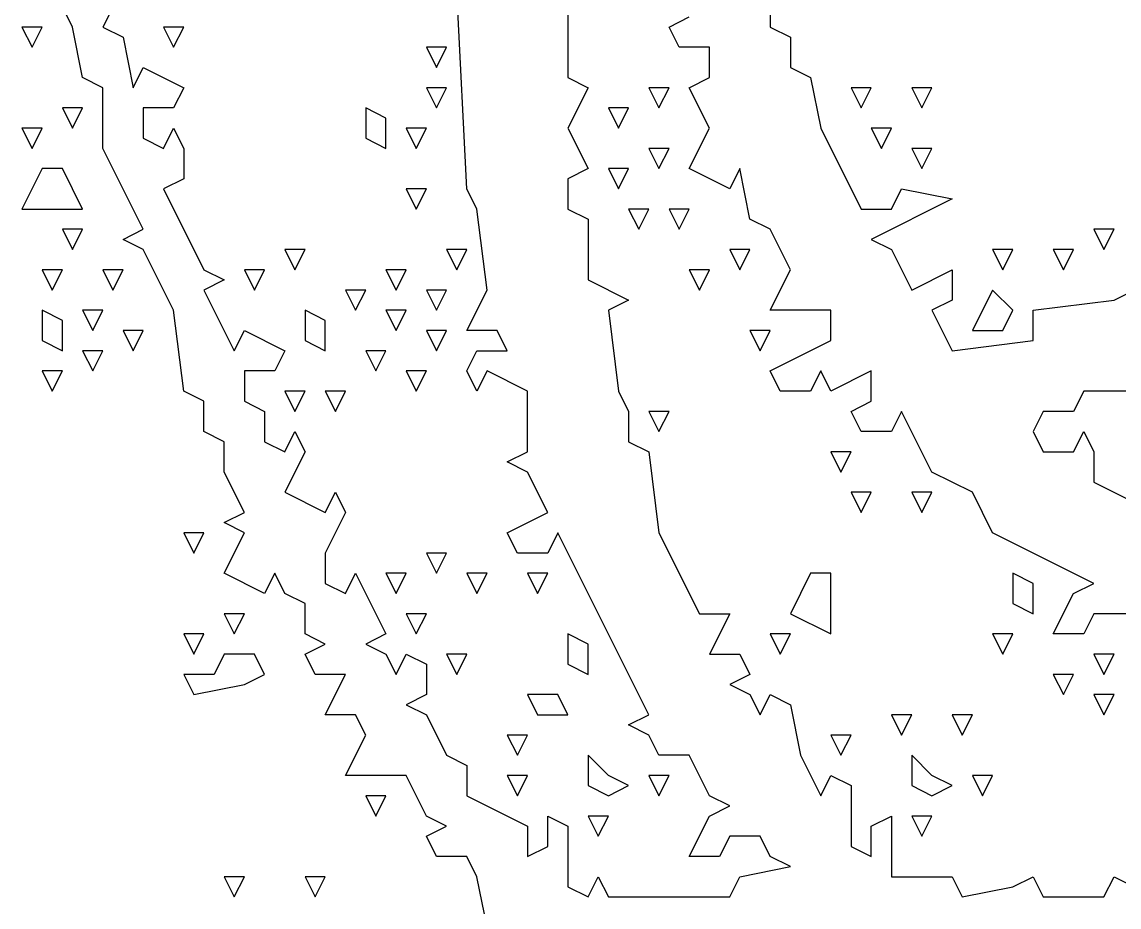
# Model space of a CAD drawing. Extents: x 2 to 124, y 0 to 170.
# Drawn here: x 67.37 to 76.11, y 91.2 to 98.24 of the extents above; entities that cross this region are included whole.
import ezdxf

# ---------------------------------------------------------------- set-up
doc = ezdxf.new("R2010")
doc.units = 0
doc.layers.add('Layer0', color=7, linetype='Continuous')

msp = doc.modelspace()

# ---------------------------------------------------------------- linework, layer by layer
at = {"layer": 'Layer0', "color": 5, "linetype": 'CONTINUOUS'}
for p, q in [((71.71875, 99.48864, 0.1), (71.71875, 97.7983, 0.1)), ((68.17708, 98.52273, 0.1), (68.0161, 98.20076, 0.1)), ((70.91383, 96.91288, 0.1), (70.83333, 98.52273, 0.1)), ((73.3286, 98.44223, 0.1), (73.3286, 98.20076, 0.1)), ((67.77462, 98.20076, 0.1), (67.69413, 98.36174, 0.1)), ((72.52367, 98.20076, 0.1), (72.68466, 98.28125, 0.1)), ((67.37216, 98.20076, 0.1), (67.45265, 98.03977, 0.1)), ((67.53314, 98.20076, 0.1), (67.37216, 98.20076, 0.1)), ((67.45265, 98.03977, 0.1), (67.53314, 98.20076, 0.1)), ((67.85511, 97.7983, 0.1), (67.77462, 98.20076, 0.1)), ((68.0161, 98.20076, 0.1), (68.17708, 98.12027, 0.1)), ((68.49905, 98.20076, 0.1), (68.57955, 98.03977, 0.1)), ((68.66004, 98.20076, 0.1), (68.49905, 98.20076, 0.1)), ((68.57955, 98.03977, 0.1), (68.66004, 98.20076, 0.1)), ((72.60417, 98.03977, 0.1), (72.52367, 98.20076, 0.1)), ((73.3286, 98.20076, 0.1), (73.48958, 98.12027, 0.1)), ((68.17708, 98.12027, 0.1), (68.25758, 97.7178, 0.1)), ((73.48958, 98.12027, 0.1), (73.48958, 97.87879, 0.1)), ((70.59186, 98.03977, 0.1), (70.67235, 97.87879, 0.1)), ((70.75284, 98.03977, 0.1), (70.59186, 98.03977, 0.1)), ((70.67235, 97.87879, 0.1), (70.75284, 98.03977, 0.1)), ((72.84564, 98.03977, 0.1), (72.60417, 98.03977, 0.1)), ((72.84564, 97.7983, 0.1), (72.84564, 98.03977, 0.1)), ((68.25758, 97.7178, 0.1), (68.33807, 97.87879, 0.1)), ((68.33807, 97.87879, 0.1), (68.66004, 97.7178, 0.1)), ((73.48958, 97.87879, 0.1), (73.65057, 97.7983, 0.1)), ((68.0161, 97.7178, 0.1), (67.85511, 97.7983, 0.1)), ((71.71875, 97.7983, 0.1), (71.87973, 97.7178, 0.1)), ((72.68466, 97.7178, 0.1), (72.84564, 97.7983, 0.1)), ((73.65057, 97.7983, 0.1), (73.73106, 97.39583, 0.1)), ((68.0161, 97.23485, 0.1), (68.0161, 97.7178, 0.1)), ((68.66004, 97.7178, 0.1), (68.57955, 97.55682, 0.1)), ((70.59186, 97.7178, 0.1), (70.67235, 97.55682, 0.1)), ((70.75284, 97.7178, 0.1), (70.59186, 97.7178, 0.1)), ((70.67235, 97.55682, 0.1), (70.75284, 97.7178, 0.1)), ((71.87973, 97.7178, 0.1), (71.71875, 97.39583, 0.1)), ((72.36269, 97.7178, 0.1), (72.44318, 97.55682, 0.1)), ((72.52367, 97.7178, 0.1), (72.36269, 97.7178, 0.1)), ((72.44318, 97.55682, 0.1), (72.52367, 97.7178, 0.1)), ((72.84564, 97.39583, 0.1), (72.68466, 97.7178, 0.1)), ((73.97254, 97.7178, 0.1), (74.05303, 97.55682, 0.1)), ((74.13352, 97.7178, 0.1), (73.97254, 97.7178, 0.1)), ((74.05303, 97.55682, 0.1), (74.13352, 97.7178, 0.1)), ((74.45549, 97.7178, 0.1), (74.53598, 97.55682, 0.1)), ((74.61648, 97.7178, 0.1), (74.45549, 97.7178, 0.1)), ((74.53598, 97.55682, 0.1), (74.61648, 97.7178, 0.1)), ((67.69413, 97.55682, 0.1), (67.77462, 97.39583, 0.1)), ((67.85511, 97.55682, 0.1), (67.69413, 97.55682, 0.1)), ((67.77462, 97.39583, 0.1), (67.85511, 97.55682, 0.1)), ((68.57955, 97.55682, 0.1), (68.33807, 97.55682, 0.1)), ((68.33807, 97.55682, 0.1), (68.33807, 97.31534, 0.1)), ((70.1089, 97.55682, 0.1), (70.1089, 97.31534, 0.1)), ((70.26989, 97.47633, 0.1), (70.1089, 97.55682, 0.1)), ((72.04072, 97.55682, 0.1), (72.12121, 97.39583, 0.1)), ((72.2017, 97.55682, 0.1), (72.04072, 97.55682, 0.1)), ((72.12121, 97.39583, 0.1), (72.2017, 97.55682, 0.1)), ((70.26989, 97.23485, 0.1), (70.26989, 97.47633, 0.1)), ((67.37216, 97.39583, 0.1), (67.45265, 97.23485, 0.1)), ((67.53314, 97.39583, 0.1), (67.37216, 97.39583, 0.1)), ((67.45265, 97.23485, 0.1), (67.53314, 97.39583, 0.1)), ((68.49905, 97.23485, 0.1), (68.57955, 97.39583, 0.1)), ((68.57955, 97.39583, 0.1), (68.66004, 97.23485, 0.1)), ((70.43087, 97.39583, 0.1), (70.51136, 97.23485, 0.1)), ((70.59186, 97.39583, 0.1), (70.43087, 97.39583, 0.1)), ((70.51136, 97.23485, 0.1), (70.59186, 97.39583, 0.1)), ((71.71875, 97.39583, 0.1), (71.87973, 97.07386, 0.1)), ((72.68466, 97.07386, 0.1), (72.84564, 97.39583, 0.1)), ((73.73106, 97.39583, 0.1), (74.05303, 96.75189, 0.1)), ((74.13352, 97.39583, 0.1), (74.21402, 97.23485, 0.1)), ((74.29451, 97.39583, 0.1), (74.13352, 97.39583, 0.1)), ((74.21402, 97.23485, 0.1), (74.29451, 97.39583, 0.1)), ((68.33807, 97.31534, 0.1), (68.49905, 97.23485, 0.1)), ((70.1089, 97.31534, 0.1), (70.26989, 97.23485, 0.1)), ((68.33807, 96.59091, 0.1), (68.0161, 97.23485, 0.1)), ((68.66004, 97.23485, 0.1), (68.66004, 96.99337, 0.1)), ((72.36269, 97.23485, 0.1), (72.44318, 97.07386, 0.1)), ((72.52367, 97.23485, 0.1), (72.36269, 97.23485, 0.1)), ((72.44318, 97.07386, 0.1), (72.52367, 97.23485, 0.1)), ((74.45549, 97.23485, 0.1), (74.53598, 97.07386, 0.1)), ((74.61648, 97.23485, 0.1), (74.45549, 97.23485, 0.1)), ((74.53598, 97.07386, 0.1), (74.61648, 97.23485, 0.1)), ((67.53314, 97.07386, 0.1), (67.37216, 96.75189, 0.1)), ((67.69413, 97.07386, 0.1), (67.53314, 97.07386, 0.1)), ((67.85511, 96.75189, 0.1), (67.69413, 97.07386, 0.1)), ((71.87973, 97.07386, 0.1), (71.71875, 96.99337, 0.1)), ((72.04072, 97.07386, 0.1), (72.12121, 96.91288, 0.1)), ((72.2017, 97.07386, 0.1), (72.04072, 97.07386, 0.1)), ((72.12121, 96.91288, 0.1), (72.2017, 97.07386, 0.1)), ((73.00663, 96.91288, 0.1), (72.68466, 97.07386, 0.1)), ((73.08712, 97.07386, 0.1), (73.00663, 96.91288, 0.1)), ((73.16761, 96.6714, 0.1), (73.08712, 97.07386, 0.1)), ((68.66004, 96.99337, 0.1), (68.49905, 96.91288, 0.1)), ((71.71875, 96.99337, 0.1), (71.71875, 96.75189, 0.1)), ((68.49905, 96.91288, 0.1), (68.82102, 96.26894, 0.1)), ((70.43087, 96.91288, 0.1), (70.51136, 96.75189, 0.1)), ((70.59186, 96.91288, 0.1), (70.43087, 96.91288, 0.1)), ((70.51136, 96.75189, 0.1), (70.59186, 96.91288, 0.1)), ((70.99432, 96.75189, 0.1), (70.91383, 96.91288, 0.1)), ((74.29451, 96.75189, 0.1), (74.375, 96.91288, 0.1)), ((74.375, 96.91288, 0.1), (74.77746, 96.83239, 0.1)), ((74.77746, 96.83239, 0.1), (74.13352, 96.51042, 0.1)), ((67.37216, 96.75189, 0.1), (67.85511, 96.75189, 0.1)), ((71.07481, 96.10795, 0.1), (70.99432, 96.75189, 0.1)), ((71.71875, 96.75189, 0.1), (71.87973, 96.6714, 0.1)), ((72.2017, 96.75189, 0.1), (72.2822, 96.59091, 0.1)), ((72.36269, 96.75189, 0.1), (72.2017, 96.75189, 0.1)), ((72.2822, 96.59091, 0.1), (72.36269, 96.75189, 0.1)), ((72.52367, 96.75189, 0.1), (72.60417, 96.59091, 0.1)), ((72.68466, 96.75189, 0.1), (72.52367, 96.75189, 0.1)), ((72.60417, 96.59091, 0.1), (72.68466, 96.75189, 0.1)), ((74.05303, 96.75189, 0.1), (74.29451, 96.75189, 0.1)), ((71.87973, 96.6714, 0.1), (71.87973, 96.18845, 0.1)), ((73.3286, 96.59091, 0.1), (73.16761, 96.6714, 0.1)), ((67.69413, 96.59091, 0.1), (67.77462, 96.42992, 0.1)), ((67.85511, 96.59091, 0.1), (67.69413, 96.59091, 0.1)), ((67.77462, 96.42992, 0.1), (67.85511, 96.59091, 0.1)), ((68.17708, 96.51042, 0.1), (68.33807, 96.59091, 0.1)), ((68.33807, 96.42992, 0.1), (68.17708, 96.51042, 0.1)), ((73.48958, 96.26894, 0.1), (73.3286, 96.59091, 0.1)), ((74.13352, 96.51042, 0.1), (74.29451, 96.42992, 0.1)), ((75.90436, 96.59091, 0.1), (75.98485, 96.42992, 0.1)), ((76.06534, 96.59091, 0.1), (75.90436, 96.59091, 0.1)), ((75.98485, 96.42992, 0.1), (76.06534, 96.59091, 0.1)), ((68.57955, 95.94697, 0.1), (68.33807, 96.42992, 0.1)), ((69.46496, 96.42992, 0.1), (69.54545, 96.26894, 0.1)), ((69.62595, 96.42992, 0.1), (69.46496, 96.42992, 0.1)), ((69.54545, 96.26894, 0.1), (69.62595, 96.42992, 0.1)), ((70.75284, 96.42992, 0.1), (70.83333, 96.26894, 0.1)), ((70.91383, 96.42992, 0.1), (70.75284, 96.42992, 0.1)), ((70.83333, 96.26894, 0.1), (70.91383, 96.42992, 0.1)), ((73.00663, 96.42992, 0.1), (73.08712, 96.26894, 0.1)), ((73.16761, 96.42992, 0.1), (73.00663, 96.42992, 0.1)), ((73.08712, 96.26894, 0.1), (73.16761, 96.42992, 0.1)), ((74.29451, 96.42992, 0.1), (74.45549, 96.10795, 0.1)), ((75.09943, 96.42992, 0.1), (75.17992, 96.26894, 0.1)), ((75.26042, 96.42992, 0.1), (75.09943, 96.42992, 0.1)), ((75.17992, 96.26894, 0.1), (75.26042, 96.42992, 0.1)), ((75.58239, 96.42992, 0.1), (75.66288, 96.26894, 0.1)), ((75.74337, 96.42992, 0.1), (75.58239, 96.42992, 0.1)), ((75.66288, 96.26894, 0.1), (75.74337, 96.42992, 0.1)), ((67.53314, 96.26894, 0.1), (67.61364, 96.10795, 0.1)), ((67.69413, 96.26894, 0.1), (67.53314, 96.26894, 0.1)), ((67.61364, 96.10795, 0.1), (67.69413, 96.26894, 0.1)), ((68.0161, 96.26894, 0.1), (68.09659, 96.10795, 0.1)), ((68.17708, 96.26894, 0.1), (68.0161, 96.26894, 0.1)), ((68.09659, 96.10795, 0.1), (68.17708, 96.26894, 0.1)), ((68.82102, 96.26894, 0.1), (68.98201, 96.18845, 0.1)), ((69.14299, 96.26894, 0.1), (69.22348, 96.10795, 0.1)), ((69.30398, 96.26894, 0.1), (69.14299, 96.26894, 0.1)), ((69.22348, 96.10795, 0.1), (69.30398, 96.26894, 0.1)), ((70.26989, 96.26894, 0.1), (70.35038, 96.10795, 0.1)), ((70.43087, 96.26894, 0.1), (70.26989, 96.26894, 0.1)), ((70.35038, 96.10795, 0.1), (70.43087, 96.26894, 0.1)), ((72.68466, 96.26894, 0.1), (72.76515, 96.10795, 0.1)), ((72.84564, 96.26894, 0.1), (72.68466, 96.26894, 0.1)), ((72.76515, 96.10795, 0.1), (72.84564, 96.26894, 0.1)), ((73.3286, 95.94697, 0.1), (73.48958, 96.26894, 0.1)), ((74.45549, 96.10795, 0.1), (74.77746, 96.26894, 0.1)), ((74.77746, 96.26894, 0.1), (74.77746, 96.02746, 0.1)), ((76.06534, 96.02746, 0.1), (76.5483, 96.26894, 0.1)), ((68.98201, 96.18845, 0.1), (68.82102, 96.10795, 0.1)), ((71.87973, 96.18845, 0.1), (72.2017, 96.02746, 0.1)), ((68.82102, 96.10795, 0.1), (69.0625, 95.625, 0.1)), ((69.94792, 96.10795, 0.1), (70.02841, 95.94697, 0.1)), ((70.1089, 96.10795, 0.1), (69.94792, 96.10795, 0.1)), ((70.02841, 95.94697, 0.1), (70.1089, 96.10795, 0.1)), ((70.59186, 96.10795, 0.1), (70.67235, 95.94697, 0.1)), ((70.75284, 96.10795, 0.1), (70.59186, 96.10795, 0.1)), ((70.67235, 95.94697, 0.1), (70.75284, 96.10795, 0.1)), ((70.91383, 95.78598, 0.1), (71.07481, 96.10795, 0.1)), ((75.09943, 96.10795, 0.1), (74.93845, 95.78598, 0.1)), ((75.26042, 95.94697, 0.1), (75.09943, 96.10795, 0.1)), ((72.2017, 96.02746, 0.1), (72.04072, 95.94697, 0.1)), ((74.77746, 96.02746, 0.1), (74.61648, 95.94697, 0.1)), ((75.4214, 95.94697, 0.1), (76.06534, 96.02746, 0.1)), ((67.53314, 95.94697, 0.1), (67.53314, 95.70549, 0.1)), ((67.69413, 95.86648, 0.1), (67.53314, 95.94697, 0.1)), ((67.85511, 95.94697, 0.1), (67.93561, 95.78598, 0.1)), ((68.0161, 95.94697, 0.1), (67.85511, 95.94697, 0.1)), ((67.93561, 95.78598, 0.1), (68.0161, 95.94697, 0.1)), ((68.66004, 95.30303, 0.1), (68.57955, 95.94697, 0.1)), ((69.62595, 95.94697, 0.1), (69.62595, 95.70549, 0.1)), ((69.78693, 95.86648, 0.1), (69.62595, 95.94697, 0.1)), ((70.26989, 95.94697, 0.1), (70.35038, 95.78598, 0.1)), ((70.43087, 95.94697, 0.1), (70.26989, 95.94697, 0.1)), ((70.35038, 95.78598, 0.1), (70.43087, 95.94697, 0.1)), ((72.04072, 95.94697, 0.1), (72.12121, 95.30303, 0.1)), ((73.81155, 95.94697, 0.1), (73.3286, 95.94697, 0.1)), ((73.81155, 95.70549, 0.1), (73.81155, 95.94697, 0.1)), ((74.61648, 95.94697, 0.1), (74.77746, 95.625, 0.1)), ((75.17992, 95.78598, 0.1), (75.26042, 95.94697, 0.1)), ((75.4214, 95.70549, 0.1), (75.4214, 95.94697, 0.1)), ((67.69413, 95.625, 0.1), (67.69413, 95.86648, 0.1)), ((69.78693, 95.625, 0.1), (69.78693, 95.86648, 0.1)), ((68.17708, 95.78598, 0.1), (68.25758, 95.625, 0.1)), ((68.33807, 95.78598, 0.1), (68.17708, 95.78598, 0.1)), ((68.25758, 95.625, 0.1), (68.33807, 95.78598, 0.1)), ((69.0625, 95.625, 0.1), (69.14299, 95.78598, 0.1)), ((69.14299, 95.78598, 0.1), (69.46496, 95.625, 0.1)), ((70.59186, 95.78598, 0.1), (70.67235, 95.625, 0.1)), ((70.75284, 95.78598, 0.1), (70.59186, 95.78598, 0.1)), ((70.67235, 95.625, 0.1), (70.75284, 95.78598, 0.1)), ((71.1553, 95.78598, 0.1), (70.91383, 95.78598, 0.1)), ((71.2358, 95.625, 0.1), (71.1553, 95.78598, 0.1)), ((73.16761, 95.78598, 0.1), (73.24811, 95.625, 0.1)), ((73.3286, 95.78598, 0.1), (73.16761, 95.78598, 0.1)), ((73.24811, 95.625, 0.1), (73.3286, 95.78598, 0.1)), ((74.93845, 95.78598, 0.1), (75.17992, 95.78598, 0.1)), ((67.53314, 95.70549, 0.1), (67.69413, 95.625, 0.1)), ((69.62595, 95.70549, 0.1), (69.78693, 95.625, 0.1)), ((73.3286, 95.46402, 0.1), (73.81155, 95.70549, 0.1)), ((74.77746, 95.625, 0.1), (75.4214, 95.70549, 0.1)), ((67.85511, 95.625, 0.1), (67.93561, 95.46402, 0.1)), ((68.0161, 95.625, 0.1), (67.85511, 95.625, 0.1)), ((67.93561, 95.46402, 0.1), (68.0161, 95.625, 0.1)), ((69.46496, 95.625, 0.1), (69.38447, 95.46402, 0.1)), ((70.1089, 95.625, 0.1), (70.18939, 95.46402, 0.1)), ((70.26989, 95.625, 0.1), (70.1089, 95.625, 0.1)), ((70.18939, 95.46402, 0.1), (70.26989, 95.625, 0.1)), ((70.91383, 95.46402, 0.1), (70.99432, 95.625, 0.1)), ((70.99432, 95.625, 0.1), (71.2358, 95.625, 0.1)), ((67.53314, 95.46402, 0.1), (67.61364, 95.30303, 0.1)), ((67.69413, 95.46402, 0.1), (67.53314, 95.46402, 0.1)), ((67.61364, 95.30303, 0.1), (67.69413, 95.46402, 0.1)), ((69.38447, 95.46402, 0.1), (69.14299, 95.46402, 0.1)), ((69.14299, 95.46402, 0.1), (69.14299, 95.22254, 0.1)), ((70.43087, 95.46402, 0.1), (70.51136, 95.30303, 0.1)), ((70.59186, 95.46402, 0.1), (70.43087, 95.46402, 0.1)), ((70.51136, 95.30303, 0.1), (70.59186, 95.46402, 0.1)), ((70.99432, 95.30303, 0.1), (70.91383, 95.46402, 0.1)), ((71.07481, 95.46402, 0.1), (70.99432, 95.30303, 0.1)), ((71.39678, 95.30303, 0.1), (71.07481, 95.46402, 0.1)), ((73.40909, 95.30303, 0.1), (73.3286, 95.46402, 0.1)), ((73.73106, 95.46402, 0.1), (73.65057, 95.30303, 0.1)), ((73.81155, 95.30303, 0.1), (73.73106, 95.46402, 0.1)), ((74.13352, 95.46402, 0.1), (73.81155, 95.30303, 0.1)), ((74.13352, 95.22254, 0.1), (74.13352, 95.46402, 0.1)), ((68.82102, 95.22254, 0.1), (68.66004, 95.30303, 0.1)), ((69.46496, 95.30303, 0.1), (69.54545, 95.14205, 0.1)), ((69.62595, 95.30303, 0.1), (69.46496, 95.30303, 0.1)), ((69.54545, 95.14205, 0.1), (69.62595, 95.30303, 0.1)), ((69.78693, 95.30303, 0.1), (69.86742, 95.14205, 0.1)), ((69.94792, 95.30303, 0.1), (69.78693, 95.30303, 0.1)), ((69.86742, 95.14205, 0.1), (69.94792, 95.30303, 0.1)), ((71.39678, 94.82008, 0.1), (71.39678, 95.30303, 0.1)), ((72.12121, 95.30303, 0.1), (72.2017, 95.14205, 0.1)), ((73.65057, 95.30303, 0.1), (73.40909, 95.30303, 0.1)), ((75.82386, 95.30303, 0.1), (75.74337, 95.14205, 0.1)), ((76.30682, 95.30303, 0.1), (75.82386, 95.30303, 0.1)), ((68.82102, 94.98106, 0.1), (68.82102, 95.22254, 0.1)), ((69.14299, 95.22254, 0.1), (69.30398, 95.14205, 0.1)), ((73.97254, 95.14205, 0.1), (74.13352, 95.22254, 0.1)), ((69.30398, 95.14205, 0.1), (69.30398, 94.90057, 0.1)), ((72.2017, 95.14205, 0.1), (72.2017, 94.90057, 0.1)), ((72.36269, 95.14205, 0.1), (72.44318, 94.98106, 0.1)), ((72.52367, 95.14205, 0.1), (72.36269, 95.14205, 0.1)), ((72.44318, 94.98106, 0.1), (72.52367, 95.14205, 0.1)), ((74.05303, 94.98106, 0.1), (73.97254, 95.14205, 0.1)), ((74.375, 95.14205, 0.1), (74.29451, 94.98106, 0.1)), ((74.61648, 94.65909, 0.1), (74.375, 95.14205, 0.1)), ((75.50189, 95.14205, 0.1), (75.4214, 94.98106, 0.1)), ((75.74337, 95.14205, 0.1), (75.50189, 95.14205, 0.1)), ((68.98201, 94.90057, 0.1), (68.82102, 94.98106, 0.1)), ((69.46496, 94.82008, 0.1), (69.54545, 94.98106, 0.1)), ((69.54545, 94.98106, 0.1), (69.62595, 94.82008, 0.1)), ((74.29451, 94.98106, 0.1), (74.05303, 94.98106, 0.1)), ((75.4214, 94.98106, 0.1), (75.50189, 94.82008, 0.1)), ((75.74337, 94.82008, 0.1), (75.82386, 94.98106, 0.1)), ((75.82386, 94.98106, 0.1), (75.90436, 94.82008, 0.1)), ((68.98201, 94.65909, 0.1), (68.98201, 94.90057, 0.1)), ((69.30398, 94.90057, 0.1), (69.46496, 94.82008, 0.1)), ((72.2017, 94.90057, 0.1), (72.36269, 94.82008, 0.1)), ((69.62595, 94.82008, 0.1), (69.46496, 94.49811, 0.1)), ((71.2358, 94.73958, 0.1), (71.39678, 94.82008, 0.1)), ((72.36269, 94.82008, 0.1), (72.44318, 94.17614, 0.1)), ((73.81155, 94.82008, 0.1), (73.89205, 94.65909, 0.1)), ((73.97254, 94.82008, 0.1), (73.81155, 94.82008, 0.1)), ((73.89205, 94.65909, 0.1), (73.97254, 94.82008, 0.1)), ((75.50189, 94.82008, 0.1), (75.74337, 94.82008, 0.1)), ((75.90436, 94.82008, 0.1), (75.90436, 94.5786, 0.1)), ((71.39678, 94.65909, 0.1), (71.2358, 94.73958, 0.1)), ((69.14299, 94.33712, 0.1), (68.98201, 94.65909, 0.1)), ((71.55777, 94.33712, 0.1), (71.39678, 94.65909, 0.1)), ((74.93845, 94.49811, 0.1), (74.61648, 94.65909, 0.1)), ((69.46496, 94.49811, 0.1), (69.78693, 94.33712, 0.1)), ((69.78693, 94.33712, 0.1), (69.86742, 94.49811, 0.1)), ((69.86742, 94.49811, 0.1), (69.94792, 94.33712, 0.1)), ((73.97254, 94.49811, 0.1), (74.05303, 94.33712, 0.1)), ((74.13352, 94.49811, 0.1), (73.97254, 94.49811, 0.1)), ((74.05303, 94.33712, 0.1), (74.13352, 94.49811, 0.1)), ((74.45549, 94.49811, 0.1), (74.53598, 94.33712, 0.1)), ((74.61648, 94.49811, 0.1), (74.45549, 94.49811, 0.1)), ((74.53598, 94.33712, 0.1), (74.61648, 94.49811, 0.1)), ((75.09943, 94.17614, 0.1), (74.93845, 94.49811, 0.1)), ((75.90436, 94.5786, 0.1), (76.38731, 94.33712, 0.1)), ((68.98201, 94.25663, 0.1), (69.14299, 94.33712, 0.1)), ((69.94792, 94.33712, 0.1), (69.78693, 94.01515, 0.1)), ((71.2358, 94.17614, 0.1), (71.55777, 94.33712, 0.1)), ((69.14299, 94.17614, 0.1), (68.98201, 94.25663, 0.1)), ((68.66004, 94.17614, 0.1), (68.74053, 94.01515, 0.1)), ((68.82102, 94.17614, 0.1), (68.66004, 94.17614, 0.1)), ((68.74053, 94.01515, 0.1), (68.82102, 94.17614, 0.1)), ((68.98201, 93.85417, 0.1), (69.14299, 94.17614, 0.1)), ((71.31629, 94.01515, 0.1), (71.2358, 94.17614, 0.1)), ((71.63826, 94.17614, 0.1), (71.55777, 94.01515, 0.1)), ((72.36269, 92.72727, 0.1), (71.63826, 94.17614, 0.1)), ((72.44318, 94.17614, 0.1), (72.76515, 93.5322, 0.1)), ((75.90436, 93.77367, 0.1), (75.09943, 94.17614, 0.1)), ((69.78693, 94.01515, 0.1), (69.78693, 93.77367, 0.1)), ((70.59186, 94.01515, 0.1), (70.67235, 93.85417, 0.1)), ((70.75284, 94.01515, 0.1), (70.59186, 94.01515, 0.1)), ((70.67235, 93.85417, 0.1), (70.75284, 94.01515, 0.1)), ((71.55777, 94.01515, 0.1), (71.31629, 94.01515, 0.1)), ((69.30398, 93.69318, 0.1), (68.98201, 93.85417, 0.1)), ((69.38447, 93.85417, 0.1), (69.30398, 93.69318, 0.1)), ((69.46496, 93.69318, 0.1), (69.38447, 93.85417, 0.1)), ((69.94792, 93.69318, 0.1), (70.02841, 93.85417, 0.1)), ((70.02841, 93.85417, 0.1), (70.26989, 93.37121, 0.1)), ((70.26989, 93.85417, 0.1), (70.35038, 93.69318, 0.1)), ((70.43087, 93.85417, 0.1), (70.26989, 93.85417, 0.1)), ((70.35038, 93.69318, 0.1), (70.43087, 93.85417, 0.1)), ((70.91383, 93.85417, 0.1), (70.99432, 93.69318, 0.1)), ((71.07481, 93.85417, 0.1), (70.91383, 93.85417, 0.1)), ((70.99432, 93.69318, 0.1), (71.07481, 93.85417, 0.1)), ((71.39678, 93.85417, 0.1), (71.47727, 93.69318, 0.1)), ((71.55777, 93.85417, 0.1), (71.39678, 93.85417, 0.1)), ((71.47727, 93.69318, 0.1), (71.55777, 93.85417, 0.1)), ((73.65057, 93.85417, 0.1), (73.48958, 93.5322, 0.1)), ((73.81155, 93.85417, 0.1), (73.65057, 93.85417, 0.1)), ((73.81155, 93.37121, 0.1), (73.81155, 93.85417, 0.1)), ((75.26042, 93.85417, 0.1), (75.26042, 93.61269, 0.1)), ((75.4214, 93.77367, 0.1), (75.26042, 93.85417, 0.1)), ((69.78693, 93.77367, 0.1), (69.94792, 93.69318, 0.1)), ((75.4214, 93.5322, 0.1), (75.4214, 93.77367, 0.1)), ((75.74337, 93.69318, 0.1), (75.90436, 93.77367, 0.1)), ((69.62595, 93.61269, 0.1), (69.46496, 93.69318, 0.1)), ((75.58239, 93.37121, 0.1), (75.74337, 93.69318, 0.1)), ((69.62595, 93.37121, 0.1), (69.62595, 93.61269, 0.1)), ((75.26042, 93.61269, 0.1), (75.4214, 93.5322, 0.1)), ((68.98201, 93.5322, 0.1), (69.0625, 93.37121, 0.1)), ((69.14299, 93.5322, 0.1), (68.98201, 93.5322, 0.1)), ((69.0625, 93.37121, 0.1), (69.14299, 93.5322, 0.1)), ((70.43087, 93.5322, 0.1), (70.51136, 93.37121, 0.1)), ((70.59186, 93.5322, 0.1), (70.43087, 93.5322, 0.1)), ((70.51136, 93.37121, 0.1), (70.59186, 93.5322, 0.1)), ((72.76515, 93.5322, 0.1), (73.00663, 93.5322, 0.1)), ((73.00663, 93.5322, 0.1), (72.84564, 93.21023, 0.1)), ((73.48958, 93.5322, 0.1), (73.81155, 93.37121, 0.1)), ((75.90436, 93.5322, 0.1), (75.82386, 93.37121, 0.1)), ((76.38731, 93.5322, 0.1), (75.90436, 93.5322, 0.1)), ((68.66004, 93.37121, 0.1), (68.74053, 93.21023, 0.1)), ((68.82102, 93.37121, 0.1), (68.66004, 93.37121, 0.1)), ((68.74053, 93.21023, 0.1), (68.82102, 93.37121, 0.1)), ((69.78693, 93.29072, 0.1), (69.62595, 93.37121, 0.1)), ((70.26989, 93.37121, 0.1), (70.1089, 93.29072, 0.1)), ((71.71875, 93.37121, 0.1), (71.71875, 93.12973, 0.1)), ((71.87973, 93.29072, 0.1), (71.71875, 93.37121, 0.1)), ((73.3286, 93.37121, 0.1), (73.40909, 93.21023, 0.1)), ((73.48958, 93.37121, 0.1), (73.3286, 93.37121, 0.1)), ((73.40909, 93.21023, 0.1), (73.48958, 93.37121, 0.1)), ((75.09943, 93.37121, 0.1), (75.17992, 93.21023, 0.1)), ((75.26042, 93.37121, 0.1), (75.09943, 93.37121, 0.1)), ((75.17992, 93.21023, 0.1), (75.26042, 93.37121, 0.1)), ((75.82386, 93.37121, 0.1), (75.58239, 93.37121, 0.1)), ((69.62595, 93.21023, 0.1), (69.78693, 93.29072, 0.1)), ((70.1089, 93.29072, 0.1), (70.26989, 93.21023, 0.1)), ((71.87973, 93.04924, 0.1), (71.87973, 93.29072, 0.1)), ((68.98201, 93.21023, 0.1), (68.90152, 93.04924, 0.1)), ((69.22348, 93.21023, 0.1), (68.98201, 93.21023, 0.1)), ((69.30398, 93.04924, 0.1), (69.22348, 93.21023, 0.1)), ((69.70644, 93.04924, 0.1), (69.62595, 93.21023, 0.1)), ((70.26989, 93.21023, 0.1), (70.35038, 93.04924, 0.1)), ((70.35038, 93.04924, 0.1), (70.43087, 93.21023, 0.1)), ((70.43087, 93.21023, 0.1), (70.59186, 93.12973, 0.1)), ((70.75284, 93.21023, 0.1), (70.83333, 93.04924, 0.1)), ((70.91383, 93.21023, 0.1), (70.75284, 93.21023, 0.1)), ((70.83333, 93.04924, 0.1), (70.91383, 93.21023, 0.1)), ((72.84564, 93.21023, 0.1), (73.08712, 93.21023, 0.1)), ((73.08712, 93.21023, 0.1), (73.16761, 93.04924, 0.1)), ((75.90436, 93.21023, 0.1), (75.98485, 93.04924, 0.1)), ((76.06534, 93.21023, 0.1), (75.90436, 93.21023, 0.1)), ((75.98485, 93.04924, 0.1), (76.06534, 93.21023, 0.1)), ((70.59186, 93.12973, 0.1), (70.59186, 92.88826, 0.1)), ((71.71875, 93.12973, 0.1), (71.87973, 93.04924, 0.1)), ((68.90152, 93.04924, 0.1), (68.66004, 93.04924, 0.1)), ((68.66004, 93.04924, 0.1), (68.74053, 92.88826, 0.1)), ((69.14299, 92.96875, 0.1), (69.30398, 93.04924, 0.1)), ((69.94792, 93.04924, 0.1), (69.70644, 93.04924, 0.1)), ((69.78693, 92.72727, 0.1), (69.94792, 93.04924, 0.1)), ((73.16761, 93.04924, 0.1), (73.00663, 92.96875, 0.1)), ((75.58239, 93.04924, 0.1), (75.66288, 92.88826, 0.1)), ((75.74337, 93.04924, 0.1), (75.58239, 93.04924, 0.1)), ((75.66288, 92.88826, 0.1), (75.74337, 93.04924, 0.1)), ((68.74053, 92.88826, 0.1), (69.14299, 92.96875, 0.1)), ((73.00663, 92.96875, 0.1), (73.16761, 92.88826, 0.1)), ((70.59186, 92.88826, 0.1), (70.43087, 92.80777, 0.1)), ((71.39678, 92.88826, 0.1), (71.47727, 92.72727, 0.1)), ((71.63826, 92.88826, 0.1), (71.39678, 92.88826, 0.1)), ((71.71875, 92.72727, 0.1), (71.63826, 92.88826, 0.1)), ((73.16761, 92.88826, 0.1), (73.24811, 92.72727, 0.1)), ((73.24811, 92.72727, 0.1), (73.3286, 92.88826, 0.1)), ((73.3286, 92.88826, 0.1), (73.48958, 92.80777, 0.1)), ((75.90436, 92.88826, 0.1), (75.98485, 92.72727, 0.1)), ((76.06534, 92.88826, 0.1), (75.90436, 92.88826, 0.1)), ((75.98485, 92.72727, 0.1), (76.06534, 92.88826, 0.1)), ((70.43087, 92.80777, 0.1), (70.59186, 92.72727, 0.1)), ((73.48958, 92.80777, 0.1), (73.57008, 92.4053, 0.1)), ((70.02841, 92.72727, 0.1), (69.78693, 92.72727, 0.1)), ((70.1089, 92.56629, 0.1), (70.02841, 92.72727, 0.1)), ((70.59186, 92.72727, 0.1), (70.75284, 92.4053, 0.1)), ((71.47727, 92.72727, 0.1), (71.71875, 92.72727, 0.1)), ((72.2017, 92.64678, 0.1), (72.36269, 92.72727, 0.1)), ((74.29451, 92.72727, 0.1), (74.375, 92.56629, 0.1)), ((74.45549, 92.72727, 0.1), (74.29451, 92.72727, 0.1)), ((74.375, 92.56629, 0.1), (74.45549, 92.72727, 0.1)), ((74.77746, 92.72727, 0.1), (74.85795, 92.56629, 0.1)), ((74.93845, 92.72727, 0.1), (74.77746, 92.72727, 0.1)), ((74.85795, 92.56629, 0.1), (74.93845, 92.72727, 0.1)), ((72.36269, 92.56629, 0.1), (72.2017, 92.64678, 0.1)), ((69.94792, 92.24432, 0.1), (70.1089, 92.56629, 0.1)), ((71.2358, 92.56629, 0.1), (71.31629, 92.4053, 0.1)), ((71.39678, 92.56629, 0.1), (71.2358, 92.56629, 0.1)), ((71.31629, 92.4053, 0.1), (71.39678, 92.56629, 0.1)), ((72.44318, 92.4053, 0.1), (72.36269, 92.56629, 0.1)), ((73.81155, 92.56629, 0.1), (73.89205, 92.4053, 0.1)), ((73.97254, 92.56629, 0.1), (73.81155, 92.56629, 0.1)), ((73.89205, 92.4053, 0.1), (73.97254, 92.56629, 0.1)), ((70.75284, 92.4053, 0.1), (70.91383, 92.32481, 0.1)), ((71.87973, 92.4053, 0.1), (71.87973, 92.16383, 0.1)), ((72.04072, 92.24432, 0.1), (71.87973, 92.4053, 0.1)), ((72.68466, 92.4053, 0.1), (72.44318, 92.4053, 0.1)), ((72.84564, 92.08333, 0.1), (72.68466, 92.4053, 0.1)), ((73.57008, 92.4053, 0.1), (73.73106, 92.08333, 0.1)), ((74.45549, 92.4053, 0.1), (74.45549, 92.16383, 0.1)), ((74.61648, 92.24432, 0.1), (74.45549, 92.4053, 0.1)), ((70.91383, 92.32481, 0.1), (70.91383, 92.08333, 0.1)), ((70.43087, 92.24432, 0.1), (69.94792, 92.24432, 0.1)), ((70.59186, 91.92235, 0.1), (70.43087, 92.24432, 0.1)), ((71.2358, 92.24432, 0.1), (71.31629, 92.08333, 0.1)), ((71.39678, 92.24432, 0.1), (71.2358, 92.24432, 0.1)), ((71.31629, 92.08333, 0.1), (71.39678, 92.24432, 0.1)), ((72.2017, 92.16383, 0.1), (72.04072, 92.24432, 0.1)), ((72.36269, 92.24432, 0.1), (72.44318, 92.08333, 0.1)), ((72.52367, 92.24432, 0.1), (72.36269, 92.24432, 0.1)), ((72.44318, 92.08333, 0.1), (72.52367, 92.24432, 0.1)), ((73.73106, 92.08333, 0.1), (73.81155, 92.24432, 0.1)), ((73.81155, 92.24432, 0.1), (73.97254, 92.16383, 0.1)), ((74.77746, 92.16383, 0.1), (74.61648, 92.24432, 0.1)), ((74.93845, 92.24432, 0.1), (75.01894, 92.08333, 0.1)), ((75.09943, 92.24432, 0.1), (74.93845, 92.24432, 0.1)), ((75.01894, 92.08333, 0.1), (75.09943, 92.24432, 0.1)), ((71.87973, 92.16383, 0.1), (72.04072, 92.08333, 0.1)), ((72.04072, 92.08333, 0.1), (72.2017, 92.16383, 0.1)), ((73.97254, 92.16383, 0.1), (73.97254, 91.68087, 0.1)), ((74.45549, 92.16383, 0.1), (74.61648, 92.08333, 0.1)), ((74.61648, 92.08333, 0.1), (74.77746, 92.16383, 0.1)), ((70.1089, 92.08333, 0.1), (70.18939, 91.92235, 0.1)), ((70.26989, 92.08333, 0.1), (70.1089, 92.08333, 0.1)), ((70.18939, 91.92235, 0.1), (70.26989, 92.08333, 0.1)), ((70.91383, 92.08333, 0.1), (71.39678, 91.84186, 0.1)), ((73.00663, 92.00284, 0.1), (72.84564, 92.08333, 0.1)), ((72.84564, 91.92235, 0.1), (73.00663, 92.00284, 0.1)), ((70.75284, 91.84186, 0.1), (70.59186, 91.92235, 0.1)), ((71.55777, 91.68087, 0.1), (71.55777, 91.92235, 0.1)), ((71.55777, 91.92235, 0.1), (71.71875, 91.84186, 0.1)), ((71.87973, 91.92235, 0.1), (71.96023, 91.76136, 0.1)), ((72.04072, 91.92235, 0.1), (71.87973, 91.92235, 0.1)), ((71.96023, 91.76136, 0.1), (72.04072, 91.92235, 0.1)), ((72.68466, 91.60038, 0.1), (72.84564, 91.92235, 0.1)), ((74.13352, 91.84186, 0.1), (74.29451, 91.92235, 0.1)), ((74.29451, 91.92235, 0.1), (74.29451, 91.43939, 0.1)), ((74.45549, 91.92235, 0.1), (74.53598, 91.76136, 0.1)), ((74.61648, 91.92235, 0.1), (74.45549, 91.92235, 0.1)), ((74.53598, 91.76136, 0.1), (74.61648, 91.92235, 0.1)), ((70.59186, 91.76136, 0.1), (70.75284, 91.84186, 0.1)), ((71.39678, 91.84186, 0.1), (71.39678, 91.60038, 0.1)), ((71.71875, 91.84186, 0.1), (71.71875, 91.3589, 0.1)), ((74.13352, 91.60038, 0.1), (74.13352, 91.84186, 0.1)), ((70.67235, 91.60038, 0.1), (70.59186, 91.76136, 0.1)), ((73.00663, 91.76136, 0.1), (72.92614, 91.60038, 0.1)), ((73.24811, 91.76136, 0.1), (73.00663, 91.76136, 0.1)), ((73.3286, 91.60038, 0.1), (73.24811, 91.76136, 0.1)), ((71.39678, 91.60038, 0.1), (71.55777, 91.68087, 0.1)), ((73.97254, 91.68087, 0.1), (74.13352, 91.60038, 0.1)), ((70.91383, 91.60038, 0.1), (70.67235, 91.60038, 0.1)), ((70.99432, 91.43939, 0.1), (70.91383, 91.60038, 0.1)), ((72.92614, 91.60038, 0.1), (72.68466, 91.60038, 0.1)), ((73.48958, 91.51989, 0.1), (73.3286, 91.60038, 0.1)), ((68.98201, 91.43939, 0.1), (69.0625, 91.27841, 0.1)), ((69.14299, 91.43939, 0.1), (68.98201, 91.43939, 0.1)), ((69.0625, 91.27841, 0.1), (69.14299, 91.43939, 0.1)), ((69.62595, 91.43939, 0.1), (69.70644, 91.27841, 0.1)), ((69.78693, 91.43939, 0.1), (69.62595, 91.43939, 0.1)), ((69.70644, 91.27841, 0.1), (69.78693, 91.43939, 0.1)), ((71.07481, 91.03693, 0.1), (70.99432, 91.43939, 0.1)), ((71.87973, 91.27841, 0.1), (71.96023, 91.43939, 0.1)), ((71.96023, 91.43939, 0.1), (72.04072, 91.27841, 0.1)), ((73.00663, 91.27841, 0.1), (73.08712, 91.43939, 0.1)), ((73.08712, 91.43939, 0.1), (73.48958, 91.51989, 0.1)), ((74.29451, 91.43939, 0.1), (74.77746, 91.43939, 0.1)), ((74.77746, 91.43939, 0.1), (74.85795, 91.27841, 0.1)), ((75.26042, 91.3589, 0.1), (75.4214, 91.43939, 0.1)), ((75.4214, 91.43939, 0.1), (75.50189, 91.27841, 0.1)), ((75.98485, 91.27841, 0.1), (76.06534, 91.43939, 0.1)), ((76.06534, 91.43939, 0.1), (76.22633, 91.3589, 0.1)), ((71.71875, 91.3589, 0.1), (71.87973, 91.27841, 0.1)), ((74.85795, 91.27841, 0.1), (75.26042, 91.3589, 0.1)), ((72.04072, 91.27841, 0.1), (73.00663, 91.27841, 0.1)), ((75.50189, 91.27841, 0.1), (75.98485, 91.27841, 0.1))]:
    msp.add_line(p, q, dxfattribs=at)

doc.saveas('drawing.dxf')
